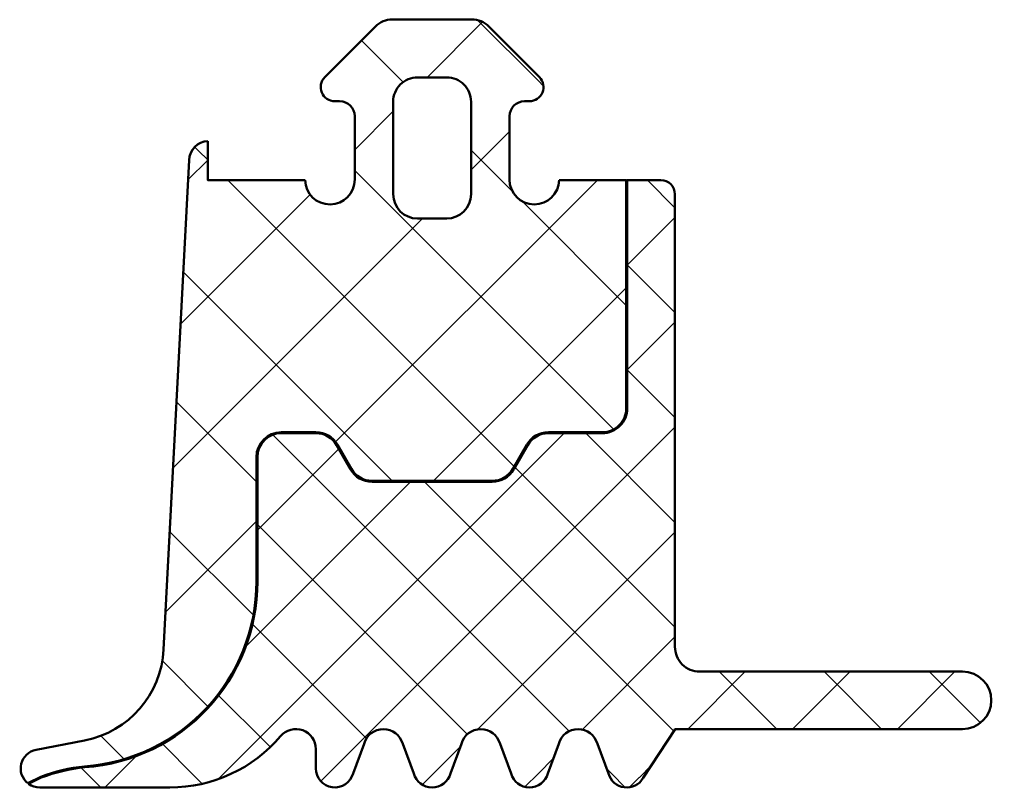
# Model space of a CAD drawing. Extents: x -3.9 to 16.1, y -12.9 to 2.9.
import ezdxf

# ---------------------------------------------------------------- set-up
doc = ezdxf.new("R2010")
doc.units = 0
for name, color, linetype, lineweight in [('0S-Alu contour', 7, 'Continuous', 50), ('0S-EPDM contour', 22, 'Continuous', 50), ('0S-EPDM hatch', 25, 'Continuous', 25), ('0S-PT contour', 91, 'Continuous', 50), ('0S-PT hatch', 103, 'Continuous', 25)]:
    doc.layers.add(name, color=color, linetype=linetype, lineweight=lineweight)

# ---------------------------------------------------------------- blocks, each defined once
blk = doc.blocks.new('284336__68DD1281_08F2_4A08_92A5_74A1575393F5_')
at = {"layer": '0S-EPDM hatch'}
h = blk.add_hatch(dxfattribs=at)
h.set_pattern_fill('ANSI37', color=256, scale=0.625, angle=90, style=0)
edge = h.paths.add_edge_path()
edge.add_arc((6.71, -0.4), 0.51, 180, 358.8795)
edge.add_line((7.22, -0.41), (8.6, -0.41))
edge.add_line((8.6, -0.41), (8.6, -5.1))
edge.add_ellipse((8.11, -5.1), major_axis=(-0.49, 0), ratio=1, start_angle=90, end_angle=180.0002, ccw=False)
edge.add_line((8.11, -5.59), (6.999, -5.59))
edge.add_arc((6.999, -6.1), 0.51, 90, 150)
edge.add_line((6.557, -5.845), (6.268, -6.345))
edge.add_ellipse((5.844, -6.1), major_axis=(-0.49, 0), ratio=1, start_angle=90, end_angle=150, ccw=False)
edge.add_line((5.844, -6.59), (3.376, -6.59))
edge.add_ellipse((3.376, -6.1), major_axis=(-0.49, 0), ratio=1, start_angle=30, end_angle=90, ccw=False)
edge.add_line((2.952, -6.345), (2.663, -5.845))
edge.add_arc((2.221, -6.1), 0.51, 30, 90)
edge.add_line((2.221, -5.59), (1.51, -5.59))
edge.add_arc((1.51, -6.1), 0.51, 90, 180)
edge.add_line((1, -6.1), (1, -8.659))
edge.add_ellipse((-2.807, -8.659), major_axis=(-3.807, 0), ratio=1, start_angle=94.1498, end_angle=180, ccw=False)
edge.add_arc((-2.196, -15.879), 3.439, 95.599, 111.0618)
edge.add_line((-3.432, -12.669), (-3.7, -12.803))
edge.add_ellipse((-3.455, -12.5), major_axis=(-0.39, 0), ratio=1, start_angle=-78.9893, end_angle=51.0881, ccw=False)
edge.add_line((-3.529, -12.117), (-2.531, -11.923))
edge.add_arc((-2.914, -9.95), 2.01, 281.0025, 357)
edge.add_line((-0.907, -10.055), (-0.38, 0))
edge.add_ellipse((0.01, 0), major_axis=(-0.39, 0), ratio=1, start_angle=-88.5306, end_angle=0.0376, ccw=False)
edge.add_line((0, 0.39), (0, -0.41))
edge.add_line((0, -0.41), (2, -0.41))
edge.add_arc((2.51, -0.4), 0.51, 181.1235, 360)
edge.add_line((3.02, -0.4), (3.02, 0.9))
edge.add_arc((2.71, 0.9), 0.31, 0, 90)
edge.add_line((2.71, 1.21), (2.61, 1.21))
edge.add_ellipse((2.61, 1.5), major_axis=(-0.29, 0), ratio=1, start_angle=-44.9969, end_angle=89.9942, ccw=False)
edge.add_line((2.405, 1.705), (3.445, 2.746))
edge.add_ellipse((3.792, 2.4), major_axis=(-0.49, 0), ratio=1, start_angle=270, end_angle=315.0202, ccw=False)
edge.add_line((3.792, 2.89), (5.428, 2.89))
edge.add_ellipse((5.428, 2.4), major_axis=(-0.49, 0), ratio=1, start_angle=224.9723, end_angle=270, ccw=False)
edge.add_line((5.775, 2.746), (6.815, 1.705))
edge.add_ellipse((6.61, 1.5), major_axis=(-0.29, 0), ratio=1, start_angle=90, end_angle=225.0019, ccw=False)
edge.add_line((6.61, 1.21), (6.51, 1.21))
edge.add_arc((6.51, 0.9), 0.31, 90, 180)
edge.add_line((6.2, 0.9), (6.2, -0.4))
edge = h.paths.add_edge_path()
edge.add_arc((4.91, -0.7), 0.5, 270, 360)
edge.add_line((5.41, -0.7), (5.41, 1.2))
edge.add_arc((4.91, 1.2), 0.5, 359.9979, 450.0021)
edge.add_line((4.91, 1.7), (4.31, 1.7))
edge.add_arc((4.31, 1.2), 0.5, 89.9979, 180.0021)
edge.add_line((3.81, 1.2), (3.81, -0.7))
edge.add_arc((4.31, -0.7), 0.5, 180, 270)
edge.add_line((4.31, -1.2), (4.91, -1.2))
at = {"layer": '0S-Alu contour', "color": 7}
for points in [[(4.91, 1.7), (4.31, 1.7)], [(3.81, 1.2), (3.81, -0.7)], [(5.41, -0.7), (5.41, 1.2)], [(4.31, -1.2), (4.91, -1.2)]]:
    blk.add_lwpolyline(points, dxfattribs=at)
for centre, start, end in [((4.31, 1.2), 89.9979, 180.0021), ((4.91, 1.2), 359.9979, 90.0021), ((4.31, -0.7), 180, 270), ((4.91, -0.7), 270, 0)]:
    blk.add_arc(centre, 0.5, start, end, dxfattribs=at)
at = {"layer": '0S-EPDM contour', "color": 7}
for points in [[(3.792, 2.89), (5.428, 2.89)], [(2.405, 1.705), (3.445, 2.746)], [(5.775, 2.746), (6.815, 1.705)], [(2.71, 1.21), (2.61, 1.21)], [(6.61, 1.21), (6.51, 1.21)], [(3.02, -0.4), (3.02, 0.9)], [(6.2, 0.9), (6.2, -0.4)], [(0, 0.39), (0, -0.41), (2, -0.41)], [(-0.907, -10.055), (-0.38, 0)], [(7.22, -0.41), (8.6, -0.41), (8.6, -5.1)], [(2.221, -5.59), (1.51, -5.59)], [(8.11, -5.59), (6.999, -5.59)], [(2.952, -6.345), (2.663, -5.845)], [(6.557, -5.845), (6.268, -6.345)], [(1, -6.1), (1, -8.659)], [(5.844, -6.59), (3.376, -6.59)], [(-3.529, -12.117), (-2.531, -11.923)], [(-3.432, -12.669), (-3.7, -12.803)]]:
    blk.add_lwpolyline(points, dxfattribs=at)
at = {"layer": '0S-EPDM contour', "color": 7, "extrusion": (0, 0, -1)}
for centre, radius, start, end in [((-3.792, 2.4), 0.49, 44.9798, 90), ((-5.428, 2.4), 0.49, 90, 135.0277), ((-2.61, 1.5), 0.29, 270.0058, 44.9969), ((-6.61, 1.5), 0.29, 134.9981, 270), ((-0.01, 0), 0.39, 359.9624, 88.5306), ((-8.11, -5.1), 0.49, 179.9998, 270), ((-3.376, -6.1), 0.49, 270, 330), ((-5.844, -6.1), 0.49, 210, 270), ((2.807, -8.659), 3.807, 180, 265.8502), ((3.455, -12.5), 0.39, 308.9119, 78.9893)]:
    blk.add_arc(centre, radius, start, end, dxfattribs=at)
at = {"layer": '0S-EPDM contour', "color": 7}
for centre, radius, start, end in [((2.71, 0.9), 0.31, 0, 90), ((6.51, 0.9), 0.31, 90, 180), ((2.51, -0.4), 0.51, 181.1235, 0), ((6.71, -0.4), 0.51, 180, 358.8795), ((1.51, -6.1), 0.51, 90, 180), ((2.221, -6.1), 0.51, 30, 90), ((6.999, -6.1), 0.51, 90, 150), ((-2.914, -9.95), 2.01, 281.0025, 357), ((-2.196, -15.879), 3.439, 95.599, 111.0618)]:
    blk.add_arc(centre, radius, start, end, dxfattribs=at)
blk = doc.blocks.new('284336__52B756C0_92AC_400D_AA29_1BF16D606A77_')
at = {"layer": '0S-PT hatch'}
h = blk.add_hatch(dxfattribs=at)
h.set_pattern_fill('ANSI37', color=256, scale=0.48, angle=90, style=0)
edge = h.paths.add_edge_path()
edge.add_arc((10.11, -10), 0.51, 179.9706, 270.0288)
edge.add_line((10.11, -10.51), (15.51, -10.51))
edge.add_ellipse((15.51, -11.1), major_axis=(-0.59, 0), ratio=1, start_angle=90, end_angle=270, ccw=False)
edge.add_line((15.51, -11.69), (9.605, -11.69))
edge.add_line((9.605, -11.69), (8.948, -12.695))
edge.add_ellipse((8.61, -12.5), major_axis=(-0.39, 0), ratio=1, start_angle=14.929, end_angle=150.0407, ccw=False)
edge.add_line((8.233, -12.6), (8.006, -11.993))
edge.add_arc((7.61, -12.1), 0.41, 15.068, 164.932)
edge.add_line((7.214, -11.993), (6.987, -12.6))
edge.add_ellipse((6.61, -12.5), major_axis=(-0.39, 0), ratio=1, start_angle=14.9291, end_angle=165.0709, ccw=False)
edge.add_line((6.233, -12.6), (6.006, -11.993))
edge.add_arc((5.61, -12.1), 0.41, 15.068, 164.932)
edge.add_line((5.214, -11.993), (4.987, -12.6))
edge.add_ellipse((4.61, -12.5), major_axis=(-0.39, 0), ratio=1, start_angle=14.9291, end_angle=165.0709, ccw=False)
edge.add_line((4.233, -12.6), (4.006, -11.993))
edge.add_arc((3.61, -12.1), 0.41, 15.068, 164.932)
edge.add_line((3.214, -11.993), (2.987, -12.6))
edge.add_ellipse((2.61, -12.5), major_axis=(-0.39, 0), ratio=1, start_angle=0, end_angle=165.0707, ccw=False)
edge.add_line((2.22, -12.5), (2.22, -12.1))
edge.add_arc((1.81, -12.1), 0.41, 0, 139.6801)
edge.add_ellipse((-0.782, -9.9), major_axis=(-2.99, 0), ratio=1, start_angle=90, end_angle=139.6801, ccw=False)
edge.add_line((-0.782, -12.89), (-3.454, -12.89))
edge.add_ellipse((-3.455, -12.5), major_axis=(-0.39, 0), ratio=1, start_angle=54.3594, end_angle=90.0819, ccw=False)
edge.add_line((-3.682, -12.817), (-3.424, -12.688))
edge.add_ellipse((-2.196, -15.879), major_axis=(-3.419, 0), ratio=1, start_angle=275.6032, end_angle=291.0455, ccw=False)
edge.add_arc((-2.807, -8.659), 3.827, 274.1536, 360)
edge.add_line((1.02, -8.659), (1.02, -6.1))
edge.add_ellipse((1.51, -6.1), major_axis=(-0.49, 0), ratio=1, start_angle=270, end_angle=360, ccw=False)
edge.add_line((1.51, -5.61), (2.221, -5.61))
edge.add_ellipse((2.221, -6.1), major_axis=(-0.49, 0), ratio=1, start_angle=210, end_angle=270, ccw=False)
edge.add_line((2.646, -5.855), (2.934, -6.355))
edge.add_arc((3.376, -6.1), 0.51, 210, 270)
edge.add_line((3.376, -6.61), (5.844, -6.61))
edge.add_arc((5.844, -6.1), 0.51, 270, 330)
edge.add_line((6.286, -6.355), (6.574, -5.855))
edge.add_ellipse((6.999, -6.1), major_axis=(-0.49, 0), ratio=1, start_angle=270, end_angle=330, ccw=False)
edge.add_line((6.999, -5.61), (8.11, -5.61))
edge.add_arc((8.11, -5.1), 0.51, 270, 360.0002)
edge.add_line((8.62, -5.1), (8.62, -0.41))
edge.add_line((8.62, -0.41), (9.31, -0.41))
edge.add_ellipse((9.31, -0.7), major_axis=(-0.29, 0), ratio=1, start_angle=180.0002, end_angle=270, ccw=False)
edge.add_line((9.6, -0.7), (9.6, -10))
at = {"layer": '0S-PT contour', "color": 7}
for points in [[(8.62, -5.1), (8.62, -0.41), (9.31, -0.41)], [(9.6, -0.7), (9.6, -10)], [(1.51, -5.61), (2.221, -5.61)], [(6.999, -5.61), (8.11, -5.61)], [(2.646, -5.855), (2.934, -6.355)], [(6.286, -6.355), (6.574, -5.855)], [(1.02, -8.659), (1.02, -6.1)], [(3.376, -6.61), (5.844, -6.61)], [(10.11, -10.51), (15.51, -10.51)], [(15.51, -11.69), (9.605, -11.69), (8.948, -12.695)], [(3.214, -11.993), (2.987, -12.6)], [(4.233, -12.6), (4.006, -11.993)], [(5.214, -11.993), (4.987, -12.6)], [(6.233, -12.6), (6.006, -11.993)], [(7.214, -11.993), (6.987, -12.6)], [(8.233, -12.6), (8.006, -11.993)], [(2.22, -12.5), (2.22, -12.1)], [(-3.682, -12.817), (-3.424, -12.688)], [(-0.782, -12.89), (-3.454, -12.89)]]:
    blk.add_lwpolyline(points, dxfattribs=at)
at = {"layer": '0S-PT contour', "color": 7, "extrusion": (0, 0, -1)}
for centre, radius, start, end in [((-9.31, -0.7), 0.29, 90, 179.9998), ((-1.51, -6.1), 0.49, 0, 90), ((-2.221, -6.1), 0.49, 90, 150), ((-6.999, -6.1), 0.49, 30, 90), ((-15.51, -11.1), 0.59, 90, 270), ((0.782, -9.9), 2.99, 220.3199, 270), ((2.196, -15.879), 3.419, 68.9545, 84.3968), ((-2.61, -12.5), 0.39, 194.9293, 0), ((-4.61, -12.5), 0.39, 194.9291, 345.0709), ((-6.61, -12.5), 0.39, 194.9291, 345.0709), ((-8.61, -12.5), 0.39, 209.9593, 345.071), ((3.455, -12.5), 0.39, 269.9181, 305.6406)]:
    blk.add_arc(centre, radius, start, end, dxfattribs=at)
at = {"layer": '0S-PT contour', "color": 7}
for centre, radius, start, end in [((8.11, -5.1), 0.51, 270, 0.0002), ((3.376, -6.1), 0.51, 210, 270), ((5.844, -6.1), 0.51, 270, 330), ((-2.807, -8.659), 3.827, 274.1536, 0), ((10.11, -10), 0.51, 179.9706, 270.0288), ((1.81, -12.1), 0.41, 0, 139.6801), ((3.61, -12.1), 0.41, 15.068, 164.932), ((5.61, -12.1), 0.41, 15.068, 164.932), ((7.61, -12.1), 0.41, 15.068, 164.932)]:
    blk.add_arc(centre, radius, start, end, dxfattribs=at)
blk = doc.blocks.new('284336__9DFC52B2_6ADC_48CE_B814_2B4525882622_')
at = {"layer": '0S-EPDM contour', "color": 7}
blk.add_blockref('284336__68DD1281_08F2_4A08_92A5_74A1575393F5_', (0, 0), dxfattribs=at)
at = {"layer": '0S-PT contour', "color": 7}
blk.add_blockref('284336__52B756C0_92AC_400D_AA29_1BF16D606A77_', (0, 0), dxfattribs=at)

msp = doc.modelspace()

# ---------------------------------------------------------------- block references
at = {"layer": '0S-Alu contour', "color": 7}
msp.add_blockref('284336__9DFC52B2_6ADC_48CE_B814_2B4525882622_', (0, 0), dxfattribs=at)

doc.saveas('drawing.dxf')
